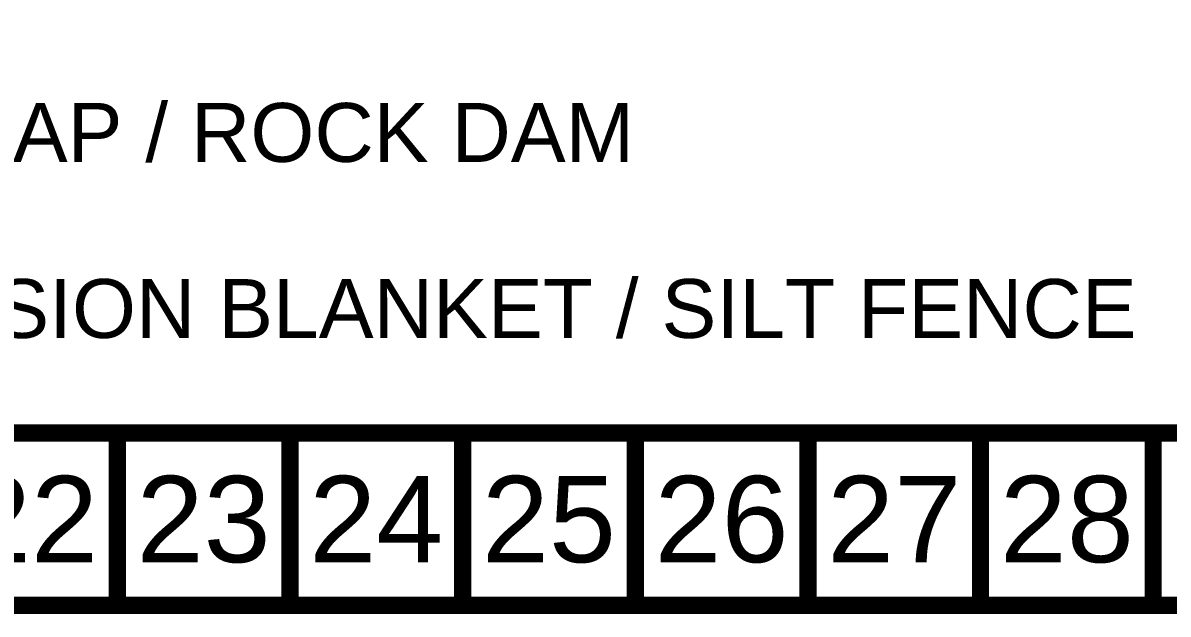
# Model space of a CAD drawing. Header units: inches. Extents: x 2547543 to 2548696, y 7125653 to 7126375.
# Drawn here: x 2547947.7 to 2548067.1, y 7125653.5 to 7125715.1 of the extents above; entities that cross this region are included whole.
import ezdxf
from ezdxf.enums import TextEntityAlignment as Align

# ---------------------------------------------------------------- set-up
doc = ezdxf.new("R2010")
doc.units = ezdxf.units.IN
doc.header["$MEASUREMENT"] = 0
doc.layers.add('BASE', color=7, linetype='Continuous')
doc.layers.add('LEGEND', color=7, linetype='Continuous')
doc.styles.add("L200'", font='ARIAL.TTF', dxfattribs={"height": 0.001969})
doc.styles.get("Standard").update_dxf_attribs({"font": 'ARIAL.TTF'})

msp = doc.modelspace()

# ---------------------------------------------------------------- linework, layer by layer
at = {"layer": 'BASE', "const_width": 1.8}
for points in [[(2547543.58, 7125654.38), (2548695.58, 7125654.38), (2548695.58, 7126374.38), (2547543.58, 7126374.38)], [(2547561.54, 7125672.37), (2548677.63, 7125672.34), (2548677.61, 7126356.38), (2547561.77, 7126356.41)]]:
    msp.add_lwpolyline(points, close=True, dxfattribs=at)
for points in [[(2547957.58, 7125654.38), (2547957.58, 7125672.38)], [(2547975.58, 7125654.38), (2547975.58, 7125672.38)], [(2547993.58, 7125654.38), (2547993.58, 7125672.38)], [(2548011.58, 7125654.38), (2548011.58, 7125672.38)], [(2548029.58, 7125654.38), (2548029.58, 7125672.38)], [(2548047.58, 7125654.38), (2548047.58, 7125672.38)], [(2548065.58, 7125654.38), (2548065.58, 7125672.38)]]:
    msp.add_lwpolyline(points, dxfattribs=at)

# ---------------------------------------------------------------- texts
at = {"layer": 'BASE'}
for s, p in [('22', (2547948.58, 7125663.38)), ('23', (2547966.58, 7125663.38)), ('24', (2547984.58, 7125663.38)), ('25', (2548002.58, 7125663.38)), ('26', (2548020.58, 7125663.38)), ('27', (2548038.58, 7125663.38)), ('28', (2548056.58, 7125663.38))]:
    msp.add_text(s, height=9, dxfattribs=at).set_placement(p, align=Align.MIDDLE_CENTER)
at = {"layer": 'LEGEND', "style": "L200'"}
for s, p in [('RIPRAP / ROCK DAM', (2547926.2, 7125700.61)), ('EROSION BLANKET / SILT FENCE', (2547926.18, 7125682.26))]:
    msp.add_text(s, height=6.1378, dxfattribs=at).set_placement(p)

doc.saveas('drawing.dxf')
